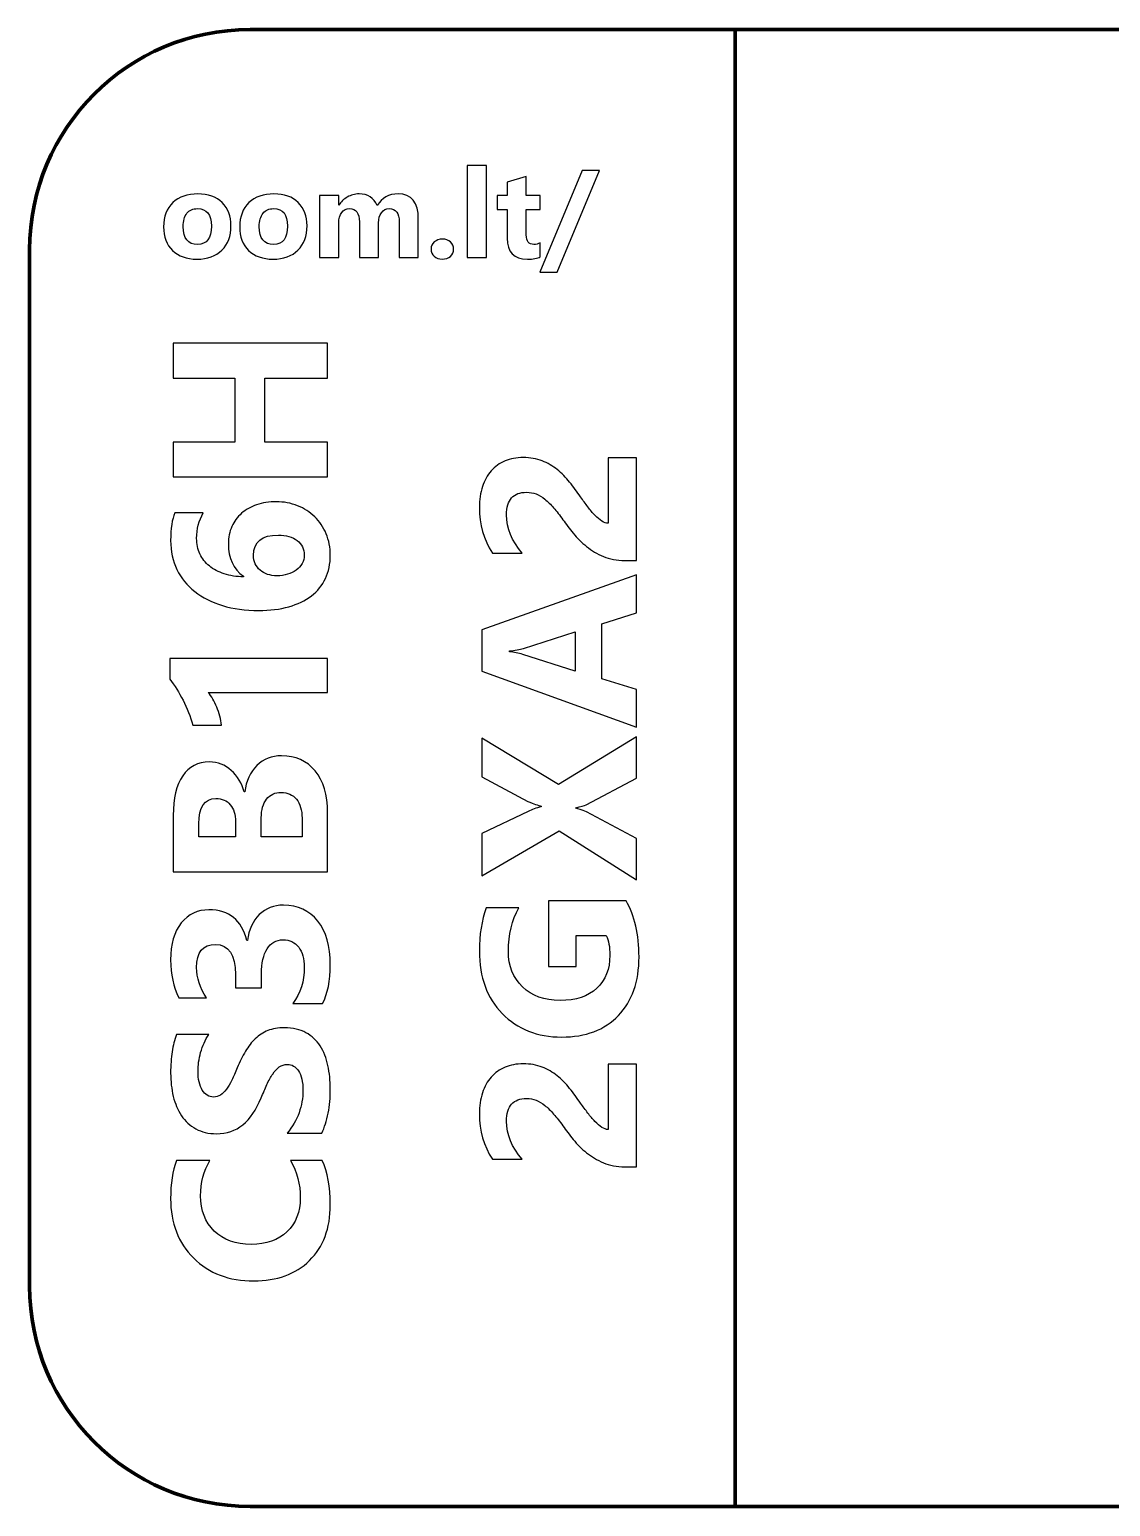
# Model space of a CAD drawing. Header units: centimetres. Extents: x -8 to 8, y -13.2 to 10.
# Drawn here: x 0.2 to 2.651, y -3.55 to -0.2 of the extents above; entities that cross this region are included whole.
import ezdxf

# ---------------------------------------------------------------- set-up
doc = ezdxf.new("R2010")
doc.units = ezdxf.units.CM
doc.header["$MEASUREMENT"] = 0
doc.layers.add('Layer 1', color=7, linetype='Continuous')

msp = doc.modelspace()

# ---------------------------------------------------------------- linework, layer by layer
at = {"layer": 'Layer 1', "lineweight": 100}
for points, knots in [([(0.2, -3.05), (0.2, -3.05), (0.2, -0.7), (0.2, -0.7), (0.2, -0.7), (0.2, -0.42386), (0.42386, -0.2), (0.7, -0.2), (0.7, -0.2), (0.7, -0.2), (5.3, -0.2), (5.3, -0.2), (5.3, -0.2), (5.57614, -0.2), (5.8, -0.42386), (5.8, -0.7), (5.8, -0.7), (5.8, -0.7), (5.8, -3.05), (5.8, -3.05), (5.8, -3.05), (5.8, -3.32614), (5.57614, -3.55), (5.3, -3.55), (5.3, -3.55), (5.3, -3.55), (0.7, -3.55), (0.7, -3.55), (0.7, -3.55), (0.42386, -3.55), (0.2, -3.32614), (0.2, -3.05)], [0, 0, 0, 0, 0.1111111, 0.1111111, 0.1111111, 0.1111111, 0.2222222, 0.2222222, 0.2222222, 0.2222222, 0.3333333, 0.3333333, 0.3333333, 0.3333333, 0.4444444, 0.4444444, 0.4444444, 0.4444444, 0.5555556, 0.5555556, 0.5555556, 0.5555556, 0.6666667, 0.6666667, 0.6666667, 0.6666667, 0.7777778, 0.7777778, 0.7777778, 0.7777778, 1, 1, 1, 1]), ([(0.2, -3.05), (0.2, -3.05), (0.2, -0.7), (0.2, -0.7), (0.2, -0.7), (0.2, -0.42386), (0.42386, -0.2), (0.7, -0.2), (0.7, -0.2), (0.7, -0.2), (1.8, -0.2), (1.8, -0.2), (1.8, -0.2), (1.8, -0.2), (1.8, -3.55), (1.8, -3.55), (1.8, -3.55), (1.8, -3.55), (0.7, -3.55), (0.7, -3.55), (0.7, -3.55), (0.42386, -3.55), (0.2, -3.32614), (0.2, -3.05)], [0, 0, 0, 0, 0.1428571, 0.1428571, 0.1428571, 0.1428571, 0.2857143, 0.2857143, 0.2857143, 0.2857143, 0.4285714, 0.4285714, 0.4285714, 0.4285714, 0.5714286, 0.5714286, 0.5714286, 0.5714286, 0.7142857, 0.7142857, 0.7142857, 0.7142857, 1, 1, 1, 1])]:
    msp.add_open_spline(points, degree=3, knots=knots, dxfattribs=at)
at = {"layer": 'Layer 1', "color": 7}
for points, knots in [([(1.23604, -0.71742), (1.23604, -0.71742), (1.19253, -0.71742), (1.19253, -0.71742), (1.19253, -0.71742), (1.19253, -0.71742), (1.19253, -0.50853), (1.19253, -0.50853), (1.19253, -0.50853), (1.19253, -0.50853), (1.23604, -0.50853), (1.23604, -0.50853), (1.23604, -0.50853), (1.23604, -0.50853), (1.23604, -0.71742), (1.23604, -0.71742)], [0, 0, 0, 0, 0.2, 0.2, 0.2, 0.2, 0.4, 0.4, 0.4, 0.4, 0.6, 0.6, 0.6, 0.6, 1, 1, 1, 1]), ([(1.35801, -0.71577), (1.35157, -0.71916), (1.34188, -0.72085), (1.32894, -0.72085), (1.32894, -0.72085), (1.29828, -0.72085), (1.28289, -0.70491), (1.28289, -0.67306), (1.28289, -0.67306), (1.28289, -0.67306), (1.28289, -0.60844), (1.28289, -0.60844), (1.28289, -0.60844), (1.28289, -0.60844), (1.26003, -0.60844), (1.26003, -0.60844), (1.26003, -0.60844), (1.26003, -0.60844), (1.26003, -0.57631), (1.26003, -0.57631), (1.26003, -0.57631), (1.26003, -0.57631), (1.28289, -0.57631), (1.28289, -0.57631), (1.28289, -0.57631), (1.28289, -0.57631), (1.28289, -0.54588), (1.28289, -0.54588), (1.28289, -0.54588), (1.28289, -0.54588), (1.32631, -0.53346), (1.32631, -0.53346), (1.32631, -0.53346), (1.32631, -0.53346), (1.32631, -0.57631), (1.32631, -0.57631), (1.32631, -0.57631), (1.32631, -0.57631), (1.35801, -0.57631), (1.35801, -0.57631), (1.35801, -0.57631), (1.35801, -0.57631), (1.35801, -0.60844), (1.35801, -0.60844), (1.35801, -0.60844), (1.35801, -0.60844), (1.32631, -0.60844), (1.32631, -0.60844), (1.32631, -0.60844), (1.32631, -0.60844), (1.32631, -0.66549), (1.32631, -0.66549), (1.32631, -0.66549), (1.32631, -0.68017), (1.33214, -0.6875), (1.34381, -0.6875), (1.34381, -0.6875), (1.34842, -0.6875), (1.35317, -0.68619), (1.35801, -0.68351), (1.35801, -0.68351), (1.35801, -0.68351), (1.35801, -0.71577), (1.35801, -0.71577)], [0, 0, 0, 0, 0.0588235, 0.0588235, 0.0588235, 0.0588235, 0.1176471, 0.1176471, 0.1176471, 0.1176471, 0.1764706, 0.1764706, 0.1764706, 0.1764706, 0.2352941, 0.2352941, 0.2352941, 0.2352941, 0.2941176, 0.2941176, 0.2941176, 0.2941176, 0.3529412, 0.3529412, 0.3529412, 0.3529412, 0.4117647, 0.4117647, 0.4117647, 0.4117647, 0.4705882, 0.4705882, 0.4705882, 0.4705882, 0.5294118, 0.5294118, 0.5294118, 0.5294118, 0.5882353, 0.5882353, 0.5882353, 0.5882353, 0.6470588, 0.6470588, 0.6470588, 0.6470588, 0.7058824, 0.7058824, 0.7058824, 0.7058824, 0.7647059, 0.7647059, 0.7647059, 0.7647059, 0.8235294, 0.8235294, 0.8235294, 0.8235294, 0.8823529, 0.8823529, 0.8823529, 0.8823529, 1, 1, 1, 1]), ([(1.49263, -0.51982), (1.49263, -0.51982), (1.39635, -0.7502), (1.39635, -0.7502), (1.39635, -0.7502), (1.39635, -0.7502), (1.35745, -0.7502), (1.35745, -0.7502), (1.35745, -0.7502), (1.35745, -0.7502), (1.4534, -0.51982), (1.4534, -0.51982), (1.4534, -0.51982), (1.4534, -0.51982), (1.49263, -0.51982), (1.49263, -0.51982)], [0, 0, 0, 0, 0.2, 0.2, 0.2, 0.2, 0.4, 0.4, 0.4, 0.4, 0.6, 0.6, 0.6, 0.6, 1, 1, 1, 1]), ([(0.5797, -0.72085), (0.55618, -0.72085), (0.5377, -0.71427), (0.52424, -0.7011), (0.52424, -0.7011), (0.51079, -0.68793), (0.50406, -0.67001), (0.50406, -0.64743), (0.50406, -0.64743), (0.50406, -0.6241), (0.51103, -0.6058), (0.525, -0.59263), (0.525, -0.59263), (0.53897, -0.57946), (0.55787, -0.57288), (0.58163, -0.57288), (0.58163, -0.57288), (0.60505, -0.57288), (0.62344, -0.57946), (0.63676, -0.59263), (0.63676, -0.59263), (0.65007, -0.6058), (0.65675, -0.62325), (0.65675, -0.64494), (0.65675, -0.64494), (0.65675, -0.66836), (0.64988, -0.68689), (0.63614, -0.70049), (0.63614, -0.70049), (0.62241, -0.71408), (0.60359, -0.72085), (0.5797, -0.72085)], [0, 0, 0, 0, 0.1111111, 0.1111111, 0.1111111, 0.1111111, 0.2222222, 0.2222222, 0.2222222, 0.2222222, 0.3333333, 0.3333333, 0.3333333, 0.3333333, 0.4444444, 0.4444444, 0.4444444, 0.4444444, 0.5555556, 0.5555556, 0.5555556, 0.5555556, 0.6666667, 0.6666667, 0.6666667, 0.6666667, 0.7777778, 0.7777778, 0.7777778, 0.7777778, 1, 1, 1, 1]), ([(0.75223, -0.72085), (0.72871, -0.72085), (0.71023, -0.71427), (0.69677, -0.7011), (0.69677, -0.7011), (0.68332, -0.68793), (0.67659, -0.67001), (0.67659, -0.64743), (0.67659, -0.64743), (0.67659, -0.6241), (0.68356, -0.6058), (0.69753, -0.59263), (0.69753, -0.59263), (0.7115, -0.57946), (0.7304, -0.57288), (0.75416, -0.57288), (0.75416, -0.57288), (0.77758, -0.57288), (0.79597, -0.57946), (0.80929, -0.59263), (0.80929, -0.59263), (0.8226, -0.6058), (0.82928, -0.62325), (0.82928, -0.64494), (0.82928, -0.64494), (0.82928, -0.66836), (0.82241, -0.68689), (0.80867, -0.70049), (0.80867, -0.70049), (0.79494, -0.71408), (0.77612, -0.72085), (0.75223, -0.72085)], [0, 0, 0, 0, 0.1111111, 0.1111111, 0.1111111, 0.1111111, 0.2222222, 0.2222222, 0.2222222, 0.2222222, 0.3333333, 0.3333333, 0.3333333, 0.3333333, 0.4444444, 0.4444444, 0.4444444, 0.4444444, 0.5555556, 0.5555556, 0.5555556, 0.5555556, 0.6666667, 0.6666667, 0.6666667, 0.6666667, 0.7777778, 0.7777778, 0.7777778, 0.7777778, 1, 1, 1, 1]), ([(1.08158, -0.71742), (1.08158, -0.71742), (1.03817, -0.71742), (1.03817, -0.71742), (1.03817, -0.71742), (1.03817, -0.71742), (1.03817, -0.63694), (1.03817, -0.63694), (1.03817, -0.63694), (1.03817, -0.61643), (1.03064, -0.60623), (1.01559, -0.60623), (1.01559, -0.60623), (1.00844, -0.60623), (1.00261, -0.60928), (0.99809, -0.61544), (0.99809, -0.61544), (0.99357, -0.62161), (0.99132, -0.62927), (0.99132, -0.63845), (0.99132, -0.63845), (0.99132, -0.63845), (0.99132, -0.71742), (0.99132, -0.71742), (0.99132, -0.71742), (0.99132, -0.71742), (0.94781, -0.71742), (0.94781, -0.71742), (0.94781, -0.71742), (0.94781, -0.71742), (0.94781, -0.63609), (0.94781, -0.63609), (0.94781, -0.63609), (0.94781, -0.6162), (0.94038, -0.60623), (0.92561, -0.60623), (0.92561, -0.60623), (0.91817, -0.60623), (0.9122, -0.60914), (0.90778, -0.61502), (0.90778, -0.61502), (0.90331, -0.6209), (0.90105, -0.6289), (0.90105, -0.63901), (0.90105, -0.63901), (0.90105, -0.63901), (0.90105, -0.71742), (0.90105, -0.71742), (0.90105, -0.71742), (0.90105, -0.71742), (0.85754, -0.71742), (0.85754, -0.71742), (0.85754, -0.71742), (0.85754, -0.71742), (0.85754, -0.57631), (0.85754, -0.57631), (0.85754, -0.57631), (0.85754, -0.57631), (0.90105, -0.57631), (0.90105, -0.57631), (0.90105, -0.57631), (0.90105, -0.57631), (0.90105, -0.59837), (0.90105, -0.59837), (0.90105, -0.59837), (0.90105, -0.59837), (0.90162, -0.59837), (0.90162, -0.59837), (0.90162, -0.59837), (0.90613, -0.59084), (0.91244, -0.58468), (0.92057, -0.57998), (0.92057, -0.57998), (0.92871, -0.57523), (0.9376, -0.57288), (0.94724, -0.57288), (0.94724, -0.57288), (0.96719, -0.57288), (0.98083, -0.58163), (0.98817, -0.59917), (0.98817, -0.59917), (0.99894, -0.58163), (1.01469, -0.57288), (1.03558, -0.57288), (1.03558, -0.57288), (1.06625, -0.57288), (1.08158, -0.59179), (1.08158, -0.62965), (1.08158, -0.62965), (1.08158, -0.62965), (1.08158, -0.71742), (1.08158, -0.71742)], [0, 0, 0, 0, 0.0416667, 0.0416667, 0.0416667, 0.0416667, 0.0833333, 0.0833333, 0.0833333, 0.0833333, 0.125, 0.125, 0.125, 0.125, 0.1666667, 0.1666667, 0.1666667, 0.1666667, 0.2083333, 0.2083333, 0.2083333, 0.2083333, 0.25, 0.25, 0.25, 0.25, 0.2916667, 0.2916667, 0.2916667, 0.2916667, 0.3333333, 0.3333333, 0.3333333, 0.3333333, 0.375, 0.375, 0.375, 0.375, 0.4166667, 0.4166667, 0.4166667, 0.4166667, 0.4583333, 0.4583333, 0.4583333, 0.4583333, 0.5, 0.5, 0.5, 0.5, 0.5416667, 0.5416667, 0.5416667, 0.5416667, 0.5833333, 0.5833333, 0.5833333, 0.5833333, 0.625, 0.625, 0.625, 0.625, 0.6666667, 0.6666667, 0.6666667, 0.6666667, 0.7083333, 0.7083333, 0.7083333, 0.7083333, 0.75, 0.75, 0.75, 0.75, 0.7916667, 0.7916667, 0.7916667, 0.7916667, 0.8333333, 0.8333333, 0.8333333, 0.8333333, 0.875, 0.875, 0.875, 0.875, 0.9166667, 0.9166667, 0.9166667, 0.9166667, 1, 1, 1, 1]), ([(0.58083, -0.60623), (0.57053, -0.60623), (0.56253, -0.60975), (0.55684, -0.61681), (0.55684, -0.61681), (0.55115, -0.62391), (0.54828, -0.63393), (0.54828, -0.64686), (0.54828, -0.64686), (0.54828, -0.67396), (0.55924, -0.6875), (0.58111, -0.6875), (0.58111, -0.6875), (0.60195, -0.6875), (0.61239, -0.67358), (0.61239, -0.64578), (0.61239, -0.64578), (0.61239, -0.6194), (0.60185, -0.60623), (0.58083, -0.60623)], [0, 0, 0, 0, 0.1666667, 0.1666667, 0.1666667, 0.1666667, 0.3333333, 0.3333333, 0.3333333, 0.3333333, 0.5, 0.5, 0.5, 0.5, 0.6666667, 0.6666667, 0.6666667, 0.6666667, 1, 1, 1, 1]), ([(0.75336, -0.60623), (0.74306, -0.60623), (0.73506, -0.60975), (0.72937, -0.61681), (0.72937, -0.61681), (0.72368, -0.62391), (0.72081, -0.63393), (0.72081, -0.64686), (0.72081, -0.64686), (0.72081, -0.67396), (0.73177, -0.6875), (0.75364, -0.6875), (0.75364, -0.6875), (0.77448, -0.6875), (0.78492, -0.67358), (0.78492, -0.64578), (0.78492, -0.64578), (0.78492, -0.6194), (0.77438, -0.60623), (0.75336, -0.60623)], [0, 0, 0, 0, 0.1666667, 0.1666667, 0.1666667, 0.1666667, 0.3333333, 0.3333333, 0.3333333, 0.3333333, 0.5, 0.5, 0.5, 0.5, 0.6666667, 0.6666667, 0.6666667, 0.6666667, 1, 1, 1, 1]), ([(1.13548, -0.72085), (1.12828, -0.72085), (1.12231, -0.71864), (1.11756, -0.71427), (1.11756, -0.71427), (1.11276, -0.70985), (1.11041, -0.70444), (1.11041, -0.69799), (1.11041, -0.69799), (1.11041, -0.69136), (1.11286, -0.68595), (1.11775, -0.68172), (1.11775, -0.68172), (1.12269, -0.67749), (1.1288, -0.67537), (1.13614, -0.67537), (1.13614, -0.67537), (1.14362, -0.67537), (1.14969, -0.67753), (1.15444, -0.68181), (1.15444, -0.68181), (1.15914, -0.68605), (1.16149, -0.69146), (1.16149, -0.69799), (1.16149, -0.69799), (1.16149, -0.70467), (1.15909, -0.71018), (1.1543, -0.71446), (1.1543, -0.71446), (1.14945, -0.71874), (1.14319, -0.72085), (1.13548, -0.72085)], [0, 0, 0, 0, 0.1111111, 0.1111111, 0.1111111, 0.1111111, 0.2222222, 0.2222222, 0.2222222, 0.2222222, 0.3333333, 0.3333333, 0.3333333, 0.3333333, 0.4444444, 0.4444444, 0.4444444, 0.4444444, 0.5555556, 0.5555556, 0.5555556, 0.5555556, 0.6666667, 0.6666667, 0.6666667, 0.6666667, 0.7777778, 0.7777778, 0.7777778, 0.7777778, 1, 1, 1, 1]), ([(0.87592, -0.91155), (0.87592, -0.91155), (0.87592, -0.99063), (0.87592, -0.99063), (0.87592, -0.99063), (0.87592, -0.99063), (0.73334, -0.99063), (0.73334, -0.99063), (0.73334, -0.99063), (0.73334, -0.99063), (0.73334, -1.13563), (0.73334, -1.13563), (0.73334, -1.13563), (0.73334, -1.13563), (0.87592, -1.13563), (0.87592, -1.13563), (0.87592, -1.13563), (0.87592, -1.13563), (0.87592, -1.21455), (0.87592, -1.21455), (0.87592, -1.21455), (0.87592, -1.21455), (0.52584, -1.21455), (0.52584, -1.21455), (0.52584, -1.21455), (0.52584, -1.21455), (0.52584, -1.13563), (0.52584, -1.13563), (0.52584, -1.13563), (0.52584, -1.13563), (0.6655, -1.13563), (0.6655, -1.13563), (0.6655, -1.13563), (0.6655, -1.13563), (0.6655, -0.99063), (0.6655, -0.99063), (0.6655, -0.99063), (0.6655, -0.99063), (0.52584, -0.99063), (0.52584, -0.99063), (0.52584, -0.99063), (0.52584, -0.99063), (0.52584, -0.91155), (0.52584, -0.91155), (0.52584, -0.91155), (0.52584, -0.91155), (0.87592, -0.91155), (0.87592, -0.91155)], [0, 0, 0, 0, 0.0769231, 0.0769231, 0.0769231, 0.0769231, 0.1538462, 0.1538462, 0.1538462, 0.1538462, 0.2307692, 0.2307692, 0.2307692, 0.2307692, 0.3076923, 0.3076923, 0.3076923, 0.3076923, 0.3846154, 0.3846154, 0.3846154, 0.3846154, 0.4615385, 0.4615385, 0.4615385, 0.4615385, 0.5384615, 0.5384615, 0.5384615, 0.5384615, 0.6153846, 0.6153846, 0.6153846, 0.6153846, 0.6923077, 0.6923077, 0.6923077, 0.6923077, 0.7692308, 0.7692308, 0.7692308, 0.7692308, 0.8461538, 0.8461538, 0.8461538, 0.8461538, 1, 1, 1, 1]), ([(1.51192, -1.31987), (1.51192, -1.31987), (1.51192, -1.17145), (1.51192, -1.17145), (1.51192, -1.17145), (1.51192, -1.17145), (1.57592, -1.17145), (1.57592, -1.17145), (1.57592, -1.17145), (1.57592, -1.17145), (1.57592, -1.40437), (1.57592, -1.40437), (1.57592, -1.40437), (1.57592, -1.40437), (1.54959, -1.40437), (1.54959, -1.40437), (1.54959, -1.40437), (1.53167, -1.40437), (1.51559, -1.40137), (1.50134, -1.39529), (1.50134, -1.39529), (1.48709, -1.38929), (1.47434, -1.3817), (1.463, -1.37262), (1.463, -1.37262), (1.45167, -1.36354), (1.44167, -1.35354), (1.433, -1.3427), (1.433, -1.3427), (1.42425, -1.33187), (1.41642, -1.32162), (1.40942, -1.31179), (1.40942, -1.31179), (1.40209, -1.30154), (1.39509, -1.29262), (1.38842, -1.28487), (1.38842, -1.28487), (1.38175, -1.27712), (1.37509, -1.27062), (1.3685, -1.26529), (1.3685, -1.26529), (1.36192, -1.26004), (1.35525, -1.25612), (1.3485, -1.25345), (1.3485, -1.25345), (1.34175, -1.25087), (1.33459, -1.24954), (1.32692, -1.24954), (1.32692, -1.24954), (1.31192, -1.24954), (1.30059, -1.25379), (1.29292, -1.26229), (1.29292, -1.26229), (1.28534, -1.2707), (1.2815, -1.2837), (1.2815, -1.30112), (1.2815, -1.30112), (1.2815, -1.3312), (1.29342, -1.36004), (1.31734, -1.38754), (1.31734, -1.38754), (1.31734, -1.38754), (1.2495, -1.38754), (1.2495, -1.38754), (1.2495, -1.38754), (1.22984, -1.35704), (1.21992, -1.3227), (1.21992, -1.28445), (1.21992, -1.28445), (1.21992, -1.2667), (1.22225, -1.25087), (1.22692, -1.23679), (1.22692, -1.23679), (1.23159, -1.2227), (1.23817, -1.21079), (1.24684, -1.20095), (1.24684, -1.20095), (1.25542, -1.1912), (1.26592, -1.18379), (1.27817, -1.17862), (1.27817, -1.17862), (1.2905, -1.17354), (1.30417, -1.17095), (1.31934, -1.17095), (1.31934, -1.17095), (1.33542, -1.17095), (1.34975, -1.17345), (1.36234, -1.17837), (1.36234, -1.17837), (1.37484, -1.18337), (1.38625, -1.18995), (1.3965, -1.1982), (1.3965, -1.1982), (1.40675, -1.20637), (1.41617, -1.21587), (1.42467, -1.22662), (1.42467, -1.22662), (1.43325, -1.23737), (1.4415, -1.24854), (1.44942, -1.26004), (1.44942, -1.26004), (1.455, -1.26787), (1.4605, -1.27537), (1.46592, -1.28262), (1.46592, -1.28262), (1.47142, -1.28987), (1.47675, -1.29629), (1.48209, -1.30179), (1.48209, -1.30179), (1.48734, -1.30737), (1.4925, -1.31179), (1.49759, -1.31504), (1.49759, -1.31504), (1.50259, -1.31829), (1.50742, -1.31987), (1.51192, -1.31987)], [0, 0, 0, 0, 0.0333333, 0.0333333, 0.0333333, 0.0333333, 0.0666667, 0.0666667, 0.0666667, 0.0666667, 0.1, 0.1, 0.1, 0.1, 0.1333333, 0.1333333, 0.1333333, 0.1333333, 0.1666667, 0.1666667, 0.1666667, 0.1666667, 0.2, 0.2, 0.2, 0.2, 0.2333333, 0.2333333, 0.2333333, 0.2333333, 0.2666667, 0.2666667, 0.2666667, 0.2666667, 0.3, 0.3, 0.3, 0.3, 0.3333333, 0.3333333, 0.3333333, 0.3333333, 0.3666667, 0.3666667, 0.3666667, 0.3666667, 0.4, 0.4, 0.4, 0.4, 0.4333333, 0.4333333, 0.4333333, 0.4333333, 0.4666667, 0.4666667, 0.4666667, 0.4666667, 0.5, 0.5, 0.5, 0.5, 0.5333333, 0.5333333, 0.5333333, 0.5333333, 0.5666667, 0.5666667, 0.5666667, 0.5666667, 0.6, 0.6, 0.6, 0.6, 0.6333333, 0.6333333, 0.6333333, 0.6333333, 0.6666667, 0.6666667, 0.6666667, 0.6666667, 0.7, 0.7, 0.7, 0.7, 0.7333333, 0.7333333, 0.7333333, 0.7333333, 0.7666667, 0.7666667, 0.7666667, 0.7666667, 0.8, 0.8, 0.8, 0.8, 0.8333333, 0.8333333, 0.8333333, 0.8333333, 0.8666667, 0.8666667, 0.8666667, 0.8666667, 0.9, 0.9, 0.9, 0.9, 0.9333333, 0.9333333, 0.9333333, 0.9333333, 1, 1, 1, 1]), ([(0.7595, -1.27113), (0.77675, -1.27113), (0.79284, -1.27413), (0.80784, -1.28013), (0.80784, -1.28013), (0.82275, -1.28621), (0.83575, -1.29455), (0.84675, -1.3053), (0.84675, -1.3053), (0.85775, -1.31605), (0.86634, -1.3288), (0.87259, -1.34363), (0.87259, -1.34363), (0.87892, -1.35846), (0.882, -1.37463), (0.882, -1.39221), (0.882, -1.39221), (0.882, -1.41188), (0.87834, -1.42955), (0.871, -1.44505), (0.871, -1.44505), (0.86375, -1.46063), (0.85309, -1.4738), (0.83917, -1.48455), (0.83917, -1.48455), (0.82525, -1.49521), (0.80825, -1.50346), (0.788, -1.50913), (0.788, -1.50913), (0.76784, -1.51488), (0.745, -1.51771), (0.71942, -1.51771), (0.71942, -1.51771), (0.68934, -1.51771), (0.662, -1.51405), (0.6375, -1.50663), (0.6375, -1.50663), (0.613, -1.49921), (0.59209, -1.48863), (0.57467, -1.47488), (0.57467, -1.47488), (0.55725, -1.46113), (0.54375, -1.44446), (0.53425, -1.42496), (0.53425, -1.42496), (0.52475, -1.40538), (0.51992, -1.38346), (0.51992, -1.35905), (0.51992, -1.35905), (0.51992, -1.33196), (0.52317, -1.31105), (0.5295, -1.29605), (0.5295, -1.29605), (0.5295, -1.29605), (0.59392, -1.29605), (0.59392, -1.29605), (0.59392, -1.29605), (0.58384, -1.3138), (0.57884, -1.33313), (0.57884, -1.35413), (0.57884, -1.35413), (0.57884, -1.36713), (0.58134, -1.37896), (0.58634, -1.38955), (0.58634, -1.38955), (0.59142, -1.40013), (0.59859, -1.40921), (0.60784, -1.4168), (0.60784, -1.4168), (0.61717, -1.4243), (0.62834, -1.4303), (0.64142, -1.43455), (0.64142, -1.43455), (0.6545, -1.43888), (0.66917, -1.44121), (0.68525, -1.44155), (0.68525, -1.44155), (0.68525, -1.44155), (0.68525, -1.44005), (0.68525, -1.44005), (0.68525, -1.44005), (0.66234, -1.42346), (0.65084, -1.39896), (0.65084, -1.36663), (0.65084, -1.36663), (0.65084, -1.35213), (0.65342, -1.33896), (0.65867, -1.3273), (0.65867, -1.3273), (0.66384, -1.31555), (0.67117, -1.30555), (0.68075, -1.29721), (0.68075, -1.29721), (0.69025, -1.28896), (0.70167, -1.28255), (0.715, -1.27796), (0.715, -1.27796), (0.72842, -1.27338), (0.74317, -1.27113), (0.7595, -1.27113)], [0, 0, 0, 0, 0.0384615, 0.0384615, 0.0384615, 0.0384615, 0.0769231, 0.0769231, 0.0769231, 0.0769231, 0.1153846, 0.1153846, 0.1153846, 0.1153846, 0.1538462, 0.1538462, 0.1538462, 0.1538462, 0.1923077, 0.1923077, 0.1923077, 0.1923077, 0.2307692, 0.2307692, 0.2307692, 0.2307692, 0.2692308, 0.2692308, 0.2692308, 0.2692308, 0.3076923, 0.3076923, 0.3076923, 0.3076923, 0.3461538, 0.3461538, 0.3461538, 0.3461538, 0.3846154, 0.3846154, 0.3846154, 0.3846154, 0.4230769, 0.4230769, 0.4230769, 0.4230769, 0.4615385, 0.4615385, 0.4615385, 0.4615385, 0.5, 0.5, 0.5, 0.5, 0.5384615, 0.5384615, 0.5384615, 0.5384615, 0.5769231, 0.5769231, 0.5769231, 0.5769231, 0.6153846, 0.6153846, 0.6153846, 0.6153846, 0.6538462, 0.6538462, 0.6538462, 0.6538462, 0.6923077, 0.6923077, 0.6923077, 0.6923077, 0.7307692, 0.7307692, 0.7307692, 0.7307692, 0.7692308, 0.7692308, 0.7692308, 0.7692308, 0.8076923, 0.8076923, 0.8076923, 0.8076923, 0.8461538, 0.8461538, 0.8461538, 0.8461538, 0.8846154, 0.8846154, 0.8846154, 0.8846154, 0.9230769, 0.9230769, 0.9230769, 0.9230769, 1, 1, 1, 1]), ([(0.76434, -1.34655), (0.72675, -1.34655), (0.70792, -1.36196), (0.70792, -1.39271), (0.70792, -1.39271), (0.70792, -1.39971), (0.70925, -1.40605), (0.71184, -1.4118), (0.71184, -1.4118), (0.7145, -1.41746), (0.71809, -1.4223), (0.72284, -1.42638), (0.72284, -1.42638), (0.72759, -1.43046), (0.73317, -1.43363), (0.73959, -1.4358), (0.73959, -1.4358), (0.746, -1.43796), (0.75309, -1.43913), (0.76092, -1.43913), (0.76092, -1.43913), (0.76959, -1.43913), (0.77759, -1.43796), (0.78509, -1.43571), (0.78509, -1.43571), (0.79259, -1.43338), (0.79917, -1.43021), (0.80475, -1.42605), (0.80475, -1.42605), (0.81034, -1.42188), (0.81484, -1.41696), (0.81809, -1.4113), (0.81809, -1.4113), (0.82134, -1.40555), (0.82292, -1.39921), (0.82292, -1.39221), (0.82292, -1.39221), (0.82292, -1.38521), (0.8215, -1.37896), (0.81867, -1.3733), (0.81867, -1.3733), (0.81584, -1.36771), (0.81184, -1.36288), (0.80667, -1.35888), (0.80667, -1.35888), (0.80159, -1.35488), (0.79542, -1.35188), (0.78817, -1.34971), (0.78817, -1.34971), (0.78092, -1.34763), (0.773, -1.34655), (0.76434, -1.34655)], [0, 0, 0, 0, 0.0714286, 0.0714286, 0.0714286, 0.0714286, 0.1428571, 0.1428571, 0.1428571, 0.1428571, 0.2142857, 0.2142857, 0.2142857, 0.2142857, 0.2857143, 0.2857143, 0.2857143, 0.2857143, 0.3571429, 0.3571429, 0.3571429, 0.3571429, 0.4285714, 0.4285714, 0.4285714, 0.4285714, 0.5, 0.5, 0.5, 0.5, 0.5714286, 0.5714286, 0.5714286, 0.5714286, 0.6428571, 0.6428571, 0.6428571, 0.6428571, 0.7142857, 0.7142857, 0.7142857, 0.7142857, 0.7857143, 0.7857143, 0.7857143, 0.7857143, 0.8571429, 0.8571429, 0.8571429, 0.8571429, 1, 1, 1, 1]), ([(1.57592, -1.43712), (1.57592, -1.43712), (1.57592, -1.52304), (1.57592, -1.52304), (1.57592, -1.52304), (1.57592, -1.52304), (1.498, -1.54796), (1.498, -1.54796), (1.498, -1.54796), (1.498, -1.54796), (1.498, -1.67246), (1.498, -1.67246), (1.498, -1.67246), (1.498, -1.67246), (1.57592, -1.69712), (1.57592, -1.69712), (1.57592, -1.69712), (1.57592, -1.69712), (1.57592, -1.78262), (1.57592, -1.78262), (1.57592, -1.78262), (1.57592, -1.78262), (1.22584, -1.65512), (1.22584, -1.65512), (1.22584, -1.65512), (1.22584, -1.65512), (1.22584, -1.56162), (1.22584, -1.56162), (1.22584, -1.56162), (1.22584, -1.56162), (1.57592, -1.43712), (1.57592, -1.43712)], [0, 0, 0, 0, 0.1111111, 0.1111111, 0.1111111, 0.1111111, 0.2222222, 0.2222222, 0.2222222, 0.2222222, 0.3333333, 0.3333333, 0.3333333, 0.3333333, 0.4444444, 0.4444444, 0.4444444, 0.4444444, 0.5555556, 0.5555556, 0.5555556, 0.5555556, 0.6666667, 0.6666667, 0.6666667, 0.6666667, 0.7777778, 0.7777778, 0.7777778, 0.7777778, 1, 1, 1, 1]), ([(1.4375, -1.56604), (1.4375, -1.56604), (1.31984, -1.60362), (1.31984, -1.60362), (1.31984, -1.60362), (1.311, -1.60637), (1.3005, -1.60837), (1.28834, -1.60954), (1.28834, -1.60954), (1.28834, -1.60954), (1.28834, -1.61146), (1.28834, -1.61146), (1.28834, -1.61146), (1.29859, -1.61229), (1.30875, -1.61429), (1.31884, -1.61754), (1.31884, -1.61754), (1.31884, -1.61754), (1.4375, -1.65562), (1.4375, -1.65562), (1.4375, -1.65562), (1.4375, -1.65562), (1.4375, -1.56604), (1.4375, -1.56604)], [0, 0, 0, 0, 0.1428571, 0.1428571, 0.1428571, 0.1428571, 0.2857143, 0.2857143, 0.2857143, 0.2857143, 0.4285714, 0.4285714, 0.4285714, 0.4285714, 0.5714286, 0.5714286, 0.5714286, 0.5714286, 0.7142857, 0.7142857, 0.7142857, 0.7142857, 1, 1, 1, 1]), ([(0.518, -1.62654), (0.518, -1.62654), (0.87592, -1.62654), (0.87592, -1.62654), (0.87592, -1.62654), (0.87592, -1.62654), (0.87592, -1.70346), (0.87592, -1.70346), (0.87592, -1.70346), (0.87592, -1.70346), (0.60492, -1.70346), (0.60492, -1.70346), (0.60492, -1.70346), (0.60867, -1.70771), (0.61217, -1.71271), (0.6155, -1.71854), (0.6155, -1.71854), (0.61884, -1.72429), (0.62192, -1.73046), (0.62459, -1.73696), (0.62459, -1.73696), (0.62725, -1.74346), (0.6295, -1.75021), (0.63142, -1.75721), (0.63142, -1.75721), (0.63325, -1.76421), (0.63459, -1.77113), (0.63542, -1.77796), (0.63542, -1.77796), (0.63542, -1.77796), (0.5705, -1.77796), (0.5705, -1.77796), (0.5705, -1.77796), (0.56467, -1.75796), (0.55717, -1.73904), (0.548, -1.72129), (0.548, -1.72129), (0.53892, -1.70354), (0.52892, -1.68754), (0.518, -1.67321), (0.518, -1.67321), (0.518, -1.67321), (0.518, -1.62654), (0.518, -1.62654)], [0, 0, 0, 0, 0.0833333, 0.0833333, 0.0833333, 0.0833333, 0.1666667, 0.1666667, 0.1666667, 0.1666667, 0.25, 0.25, 0.25, 0.25, 0.3333333, 0.3333333, 0.3333333, 0.3333333, 0.4166667, 0.4166667, 0.4166667, 0.4166667, 0.5, 0.5, 0.5, 0.5, 0.5833333, 0.5833333, 0.5833333, 0.5833333, 0.6666667, 0.6666667, 0.6666667, 0.6666667, 0.75, 0.75, 0.75, 0.75, 0.8333333, 0.8333333, 0.8333333, 0.8333333, 1, 1, 1, 1]), ([(1.57592, -1.80437), (1.57592, -1.80437), (1.57592, -1.89787), (1.57592, -1.89787), (1.57592, -1.89787), (1.57592, -1.89787), (1.46192, -1.95821), (1.46192, -1.95821), (1.46192, -1.95821), (1.45767, -1.96046), (1.44984, -1.96279), (1.4385, -1.96529), (1.4385, -1.96529), (1.4385, -1.96529), (1.4385, -1.96621), (1.4385, -1.96621), (1.4385, -1.96621), (1.44384, -1.96737), (1.452, -1.97004), (1.46292, -1.97429), (1.46292, -1.97429), (1.46292, -1.97429), (1.57592, -2.03479), (1.57592, -2.03479), (1.57592, -2.03479), (1.57592, -2.03479), (1.57592, -2.12879), (1.57592, -2.12879), (1.57592, -2.12879), (1.57592, -2.12879), (1.40084, -2.01729), (1.40084, -2.01729), (1.40084, -2.01729), (1.40084, -2.01729), (1.22584, -2.11929), (1.22584, -2.11929), (1.22584, -2.11929), (1.22584, -2.11929), (1.22584, -2.02337), (1.22584, -2.02337), (1.22584, -2.02337), (1.22584, -2.02337), (1.33084, -1.97329), (1.33084, -1.97329), (1.33084, -1.97329), (1.33909, -1.96937), (1.34892, -1.96587), (1.36034, -1.96279), (1.36034, -1.96279), (1.36034, -1.96279), (1.36034, -1.96179), (1.36034, -1.96179), (1.36034, -1.96179), (1.3535, -1.95987), (1.34334, -1.95621), (1.32984, -1.95087), (1.32984, -1.95087), (1.32984, -1.95087), (1.22584, -1.89521), (1.22584, -1.89521), (1.22584, -1.89521), (1.22584, -1.89521), (1.22584, -1.80729), (1.22584, -1.80729), (1.22584, -1.80729), (1.22584, -1.80729), (1.39942, -1.91229), (1.39942, -1.91229), (1.39942, -1.91229), (1.39942, -1.91229), (1.57592, -1.80437), (1.57592, -1.80437)], [0, 0, 0, 0, 0.0526316, 0.0526316, 0.0526316, 0.0526316, 0.1052632, 0.1052632, 0.1052632, 0.1052632, 0.1578947, 0.1578947, 0.1578947, 0.1578947, 0.2105263, 0.2105263, 0.2105263, 0.2105263, 0.2631579, 0.2631579, 0.2631579, 0.2631579, 0.3157895, 0.3157895, 0.3157895, 0.3157895, 0.3684211, 0.3684211, 0.3684211, 0.3684211, 0.4210526, 0.4210526, 0.4210526, 0.4210526, 0.4736842, 0.4736842, 0.4736842, 0.4736842, 0.5263158, 0.5263158, 0.5263158, 0.5263158, 0.5789474, 0.5789474, 0.5789474, 0.5789474, 0.6315789, 0.6315789, 0.6315789, 0.6315789, 0.6842105, 0.6842105, 0.6842105, 0.6842105, 0.7368421, 0.7368421, 0.7368421, 0.7368421, 0.7894737, 0.7894737, 0.7894737, 0.7894737, 0.8421053, 0.8421053, 0.8421053, 0.8421053, 0.8947368, 0.8947368, 0.8947368, 0.8947368, 1, 1, 1, 1]), ([(0.87592, -2.11029), (0.87592, -2.11029), (0.52584, -2.11029), (0.52584, -2.11029), (0.52584, -2.11029), (0.52584, -2.11029), (0.52584, -1.98279), (0.52584, -1.98279), (0.52584, -1.98279), (0.52584, -1.94371), (0.533, -1.91371), (0.54734, -1.89271), (0.54734, -1.89271), (0.56159, -1.87171), (0.58184, -1.86121), (0.60784, -1.86121), (0.60784, -1.86121), (0.62675, -1.86121), (0.64325, -1.86762), (0.65742, -1.88037), (0.65742, -1.88037), (0.67159, -1.89321), (0.68142, -1.90946), (0.68692, -1.92937), (0.68692, -1.92937), (0.68692, -1.92937), (0.68792, -1.92937), (0.68792, -1.92937), (0.68792, -1.92937), (0.691, -1.90446), (0.70025, -1.88454), (0.7155, -1.86962), (0.7155, -1.86962), (0.73084, -1.85479), (0.74942, -1.84729), (0.77142, -1.84729), (0.77142, -1.84729), (0.8035, -1.84729), (0.82892, -1.85879), (0.84775, -1.88171), (0.84775, -1.88171), (0.8665, -1.90471), (0.87592, -1.93604), (0.87592, -1.97571), (0.87592, -1.97571), (0.87592, -1.97571), (0.87592, -2.11029), (0.87592, -2.11029)], [0, 0, 0, 0, 0.0769231, 0.0769231, 0.0769231, 0.0769231, 0.1538462, 0.1538462, 0.1538462, 0.1538462, 0.2307692, 0.2307692, 0.2307692, 0.2307692, 0.3076923, 0.3076923, 0.3076923, 0.3076923, 0.3846154, 0.3846154, 0.3846154, 0.3846154, 0.4615385, 0.4615385, 0.4615385, 0.4615385, 0.5384615, 0.5384615, 0.5384615, 0.5384615, 0.6153846, 0.6153846, 0.6153846, 0.6153846, 0.6923077, 0.6923077, 0.6923077, 0.6923077, 0.7692308, 0.7692308, 0.7692308, 0.7692308, 0.8461538, 0.8461538, 0.8461538, 0.8461538, 1, 1, 1, 1]), ([(0.7255, -2.03137), (0.7255, -2.03137), (0.81784, -2.03137), (0.81784, -2.03137), (0.81784, -2.03137), (0.81784, -2.03137), (0.81784, -1.98862), (0.81784, -1.98862), (0.81784, -1.98862), (0.81784, -1.97046), (0.81359, -1.95612), (0.80509, -1.94579), (0.80509, -1.94579), (0.79667, -1.93546), (0.78509, -1.93029), (0.77042, -1.93029), (0.77042, -1.93029), (0.75642, -1.93029), (0.7455, -1.93537), (0.7375, -1.94554), (0.7375, -1.94554), (0.7295, -1.95579), (0.7255, -1.96996), (0.7255, -1.98821), (0.7255, -1.98821), (0.7255, -1.98821), (0.7255, -2.03137), (0.7255, -2.03137)], [0, 0, 0, 0, 0.125, 0.125, 0.125, 0.125, 0.25, 0.25, 0.25, 0.25, 0.375, 0.375, 0.375, 0.375, 0.5, 0.5, 0.5, 0.5, 0.625, 0.625, 0.625, 0.625, 0.75, 0.75, 0.75, 0.75, 1, 1, 1, 1]), ([(0.58392, -2.03137), (0.58392, -2.03137), (0.66692, -2.03137), (0.66692, -2.03137), (0.66692, -2.03137), (0.66692, -2.03137), (0.66692, -1.99671), (0.66692, -1.99671), (0.66692, -1.99671), (0.66692, -1.98046), (0.663, -1.96762), (0.65509, -1.95829), (0.65509, -1.95829), (0.64717, -1.94887), (0.63634, -1.94421), (0.6225, -1.94421), (0.6225, -1.94421), (0.59675, -1.94421), (0.58392, -1.96346), (0.58392, -2.00187), (0.58392, -2.00187), (0.58392, -2.00187), (0.58392, -2.03137), (0.58392, -2.03137)], [0, 0, 0, 0, 0.1428571, 0.1428571, 0.1428571, 0.1428571, 0.2857143, 0.2857143, 0.2857143, 0.2857143, 0.4285714, 0.4285714, 0.4285714, 0.4285714, 0.5714286, 0.5714286, 0.5714286, 0.5714286, 0.7142857, 0.7142857, 0.7142857, 0.7142857, 1, 1, 1, 1]), ([(1.5525, -2.17595), (1.57217, -2.21012), (1.582, -2.25262), (1.582, -2.30345), (1.582, -2.30345), (1.582, -2.3597), (1.56642, -2.40412), (1.53525, -2.43662), (1.53525, -2.43662), (1.50409, -2.46904), (1.46117, -2.48529), (1.4065, -2.48529), (1.4065, -2.48529), (1.3515, -2.48529), (1.30667, -2.46754), (1.272, -2.43204), (1.272, -2.43204), (1.23725, -2.39662), (1.21992, -2.34937), (1.21992, -2.29045), (1.21992, -2.29045), (1.21992, -2.25337), (1.22509, -2.22062), (1.23534, -2.19237), (1.23534, -2.19237), (1.23534, -2.19237), (1.30934, -2.19237), (1.30934, -2.19237), (1.30934, -2.19237), (1.29367, -2.21937), (1.28592, -2.25237), (1.28592, -2.29145), (1.28592, -2.29145), (1.28592, -2.3242), (1.2965, -2.35079), (1.31775, -2.37137), (1.31775, -2.37137), (1.339, -2.39204), (1.36734, -2.40229), (1.40284, -2.40229), (1.40284, -2.40229), (1.43884, -2.40229), (1.46659, -2.39304), (1.48634, -2.37462), (1.48634, -2.37462), (1.506, -2.35612), (1.51584, -2.3312), (1.51584, -2.29979), (1.51584, -2.29979), (1.51584, -2.28087), (1.51317, -2.26587), (1.50784, -2.25487), (1.50784, -2.25487), (1.50784, -2.25487), (1.43942, -2.25487), (1.43942, -2.25487), (1.43942, -2.25487), (1.43942, -2.25487), (1.43942, -2.32487), (1.43942, -2.32487), (1.43942, -2.32487), (1.43942, -2.32487), (1.37642, -2.32487), (1.37642, -2.32487), (1.37642, -2.32487), (1.37642, -2.32487), (1.37642, -2.17595), (1.37642, -2.17595), (1.37642, -2.17595), (1.37642, -2.17595), (1.5525, -2.17595), (1.5525, -2.17595)], [0, 0, 0, 0, 0.0526316, 0.0526316, 0.0526316, 0.0526316, 0.1052632, 0.1052632, 0.1052632, 0.1052632, 0.1578947, 0.1578947, 0.1578947, 0.1578947, 0.2105263, 0.2105263, 0.2105263, 0.2105263, 0.2631579, 0.2631579, 0.2631579, 0.2631579, 0.3157895, 0.3157895, 0.3157895, 0.3157895, 0.3684211, 0.3684211, 0.3684211, 0.3684211, 0.4210526, 0.4210526, 0.4210526, 0.4210526, 0.4736842, 0.4736842, 0.4736842, 0.4736842, 0.5263158, 0.5263158, 0.5263158, 0.5263158, 0.5789474, 0.5789474, 0.5789474, 0.5789474, 0.6315789, 0.6315789, 0.6315789, 0.6315789, 0.6842105, 0.6842105, 0.6842105, 0.6842105, 0.7368421, 0.7368421, 0.7368421, 0.7368421, 0.7894737, 0.7894737, 0.7894737, 0.7894737, 0.8421053, 0.8421053, 0.8421053, 0.8421053, 0.8947368, 0.8947368, 0.8947368, 0.8947368, 1, 1, 1, 1]), ([(0.86442, -2.40929), (0.86442, -2.40929), (0.79734, -2.40929), (0.79734, -2.40929), (0.79734, -2.40929), (0.81442, -2.38587), (0.82292, -2.35854), (0.82292, -2.32729), (0.82292, -2.32729), (0.82292, -2.30754), (0.81875, -2.2922), (0.81025, -2.28129), (0.81025, -2.28129), (0.80175, -2.27029), (0.79, -2.26479), (0.77484, -2.26479), (0.77484, -2.26479), (0.75925, -2.26479), (0.74717, -2.27154), (0.73867, -2.28512), (0.73867, -2.28512), (0.73025, -2.29879), (0.726, -2.31745), (0.726, -2.3412), (0.726, -2.3412), (0.726, -2.3412), (0.726, -2.37362), (0.726, -2.37362), (0.726, -2.37362), (0.726, -2.37362), (0.66692, -2.37362), (0.66692, -2.37362), (0.66692, -2.37362), (0.66692, -2.37362), (0.66692, -2.34362), (0.66692, -2.34362), (0.66692, -2.34362), (0.66692, -2.29804), (0.65184, -2.27529), (0.6215, -2.27529), (0.6215, -2.27529), (0.593, -2.27529), (0.57884, -2.29279), (0.57884, -2.32779), (0.57884, -2.32779), (0.57884, -2.3512), (0.58634, -2.37395), (0.6015, -2.39612), (0.6015, -2.39612), (0.6015, -2.39612), (0.5385, -2.39612), (0.5385, -2.39612), (0.5385, -2.39612), (0.52617, -2.37154), (0.51992, -2.34287), (0.51992, -2.3102), (0.51992, -2.3102), (0.51992, -2.27437), (0.528, -2.24654), (0.54417, -2.22654), (0.54417, -2.22654), (0.56025, -2.20662), (0.58117, -2.19662), (0.60684, -2.19662), (0.60684, -2.19662), (0.65259, -2.19662), (0.68125, -2.21987), (0.69284, -2.2662), (0.69284, -2.2662), (0.69284, -2.2662), (0.694, -2.2662), (0.694, -2.2662), (0.694, -2.2662), (0.69709, -2.24154), (0.70609, -2.22195), (0.721, -2.20762), (0.721, -2.20762), (0.73592, -2.19329), (0.75417, -2.18612), (0.77584, -2.18612), (0.77584, -2.18612), (0.8085, -2.18612), (0.83442, -2.19812), (0.85342, -2.22204), (0.85342, -2.22204), (0.8725, -2.24595), (0.882, -2.27904), (0.882, -2.3212), (0.882, -2.3212), (0.882, -2.35729), (0.87617, -2.3867), (0.86442, -2.40929)], [0, 0, 0, 0, 0.0416667, 0.0416667, 0.0416667, 0.0416667, 0.0833333, 0.0833333, 0.0833333, 0.0833333, 0.125, 0.125, 0.125, 0.125, 0.1666667, 0.1666667, 0.1666667, 0.1666667, 0.2083333, 0.2083333, 0.2083333, 0.2083333, 0.25, 0.25, 0.25, 0.25, 0.2916667, 0.2916667, 0.2916667, 0.2916667, 0.3333333, 0.3333333, 0.3333333, 0.3333333, 0.375, 0.375, 0.375, 0.375, 0.4166667, 0.4166667, 0.4166667, 0.4166667, 0.4583333, 0.4583333, 0.4583333, 0.4583333, 0.5, 0.5, 0.5, 0.5, 0.5416667, 0.5416667, 0.5416667, 0.5416667, 0.5833333, 0.5833333, 0.5833333, 0.5833333, 0.625, 0.625, 0.625, 0.625, 0.6666667, 0.6666667, 0.6666667, 0.6666667, 0.7083333, 0.7083333, 0.7083333, 0.7083333, 0.75, 0.75, 0.75, 0.75, 0.7916667, 0.7916667, 0.7916667, 0.7916667, 0.8333333, 0.8333333, 0.8333333, 0.8333333, 0.875, 0.875, 0.875, 0.875, 0.9166667, 0.9166667, 0.9166667, 0.9166667, 1, 1, 1, 1]), ([(0.8625, -2.70303), (0.8625, -2.70303), (0.78434, -2.70303), (0.78434, -2.70303), (0.78434, -2.70303), (0.79625, -2.68887), (0.80517, -2.67345), (0.81109, -2.65687), (0.81109, -2.65687), (0.817, -2.64028), (0.82, -2.62353), (0.82, -2.60662), (0.82, -2.60662), (0.82, -2.59662), (0.81909, -2.58795), (0.81734, -2.58062), (0.81734, -2.58062), (0.8155, -2.5732), (0.81309, -2.56703), (0.80984, -2.56203), (0.80984, -2.56203), (0.80667, -2.55703), (0.80292, -2.55337), (0.79867, -2.55095), (0.79867, -2.55095), (0.79434, -2.54845), (0.78967, -2.54728), (0.78459, -2.54728), (0.78459, -2.54728), (0.77775, -2.54728), (0.77167, -2.5492), (0.76634, -2.55312), (0.76634, -2.55312), (0.76092, -2.55703), (0.756, -2.56237), (0.75142, -2.56912), (0.75142, -2.56912), (0.74684, -2.57587), (0.74242, -2.58387), (0.73825, -2.5932), (0.73825, -2.5932), (0.734, -2.60245), (0.72967, -2.61245), (0.72525, -2.6232), (0.72525, -2.6232), (0.71392, -2.65053), (0.7, -2.67095), (0.6835, -2.68437), (0.6835, -2.68437), (0.66709, -2.69778), (0.64725, -2.70445), (0.624, -2.70445), (0.624, -2.70445), (0.60575, -2.70445), (0.59009, -2.70087), (0.577, -2.69353), (0.577, -2.69353), (0.56384, -2.6862), (0.55309, -2.6762), (0.54459, -2.66362), (0.54459, -2.66362), (0.53617, -2.65095), (0.52992, -2.63637), (0.52592, -2.61978), (0.52592, -2.61978), (0.52192, -2.6032), (0.51992, -2.58562), (0.51992, -2.56703), (0.51992, -2.56703), (0.51992, -2.54878), (0.52109, -2.53262), (0.52325, -2.51853), (0.52325, -2.51853), (0.52542, -2.50453), (0.52884, -2.49153), (0.53342, -2.47962), (0.53342, -2.47962), (0.53342, -2.47962), (0.60642, -2.47962), (0.60642, -2.47962), (0.60642, -2.47962), (0.60234, -2.48553), (0.59875, -2.49187), (0.59567, -2.49878), (0.59567, -2.49878), (0.59259, -2.5057), (0.59, -2.51287), (0.58792, -2.5202), (0.58792, -2.5202), (0.58592, -2.52745), (0.58442, -2.53478), (0.58342, -2.54203), (0.58342, -2.54203), (0.5825, -2.54928), (0.582, -2.55612), (0.582, -2.56262), (0.582, -2.56262), (0.582, -2.57162), (0.58284, -2.5797), (0.5845, -2.58703), (0.5845, -2.58703), (0.58625, -2.59437), (0.58867, -2.60053), (0.59175, -2.60562), (0.59175, -2.60562), (0.59484, -2.61062), (0.5985, -2.61453), (0.60284, -2.61737), (0.60284, -2.61737), (0.60717, -2.62012), (0.612, -2.62145), (0.61734, -2.62145), (0.61734, -2.62145), (0.62325, -2.62145), (0.6285, -2.61995), (0.63309, -2.61687), (0.63309, -2.61687), (0.63775, -2.61378), (0.64217, -2.60937), (0.64634, -2.60362), (0.64634, -2.60362), (0.65042, -2.59795), (0.6545, -2.59103), (0.6585, -2.58287), (0.6585, -2.58287), (0.6625, -2.57478), (0.66659, -2.56553), (0.67084, -2.55528), (0.67084, -2.55528), (0.67667, -2.54128), (0.68292, -2.52878), (0.6895, -2.51762), (0.6895, -2.51762), (0.69609, -2.50645), (0.70359, -2.49687), (0.71184, -2.48895), (0.71184, -2.48895), (0.72017, -2.48095), (0.72967, -2.47487), (0.74034, -2.47062), (0.74034, -2.47062), (0.75092, -2.46637), (0.76334, -2.46428), (0.7775, -2.46428), (0.7775, -2.46428), (0.79709, -2.46428), (0.81342, -2.46795), (0.82675, -2.47537), (0.82675, -2.47537), (0.84, -2.48278), (0.85075, -2.49278), (0.85892, -2.50553), (0.85892, -2.50553), (0.86717, -2.5182), (0.87309, -2.53295), (0.87667, -2.54978), (0.87667, -2.54978), (0.88025, -2.5667), (0.882, -2.58445), (0.882, -2.6032), (0.882, -2.6032), (0.882, -2.62237), (0.88042, -2.64062), (0.87717, -2.65795), (0.87717, -2.65795), (0.87392, -2.67528), (0.869, -2.69037), (0.8625, -2.70303)], [0, 0, 0, 0, 0.0232558, 0.0232558, 0.0232558, 0.0232558, 0.0465116, 0.0465116, 0.0465116, 0.0465116, 0.0697674, 0.0697674, 0.0697674, 0.0697674, 0.0930233, 0.0930233, 0.0930233, 0.0930233, 0.1162791, 0.1162791, 0.1162791, 0.1162791, 0.1395349, 0.1395349, 0.1395349, 0.1395349, 0.1627907, 0.1627907, 0.1627907, 0.1627907, 0.1860465, 0.1860465, 0.1860465, 0.1860465, 0.2093023, 0.2093023, 0.2093023, 0.2093023, 0.2325581, 0.2325581, 0.2325581, 0.2325581, 0.255814, 0.255814, 0.255814, 0.255814, 0.2790698, 0.2790698, 0.2790698, 0.2790698, 0.3023256, 0.3023256, 0.3023256, 0.3023256, 0.3255814, 0.3255814, 0.3255814, 0.3255814, 0.3488372, 0.3488372, 0.3488372, 0.3488372, 0.372093, 0.372093, 0.372093, 0.372093, 0.3953488, 0.3953488, 0.3953488, 0.3953488, 0.4186047, 0.4186047, 0.4186047, 0.4186047, 0.4418605, 0.4418605, 0.4418605, 0.4418605, 0.4651163, 0.4651163, 0.4651163, 0.4651163, 0.4883721, 0.4883721, 0.4883721, 0.4883721, 0.5116279, 0.5116279, 0.5116279, 0.5116279, 0.5348837, 0.5348837, 0.5348837, 0.5348837, 0.5581395, 0.5581395, 0.5581395, 0.5581395, 0.5813953, 0.5813953, 0.5813953, 0.5813953, 0.6046512, 0.6046512, 0.6046512, 0.6046512, 0.627907, 0.627907, 0.627907, 0.627907, 0.6511628, 0.6511628, 0.6511628, 0.6511628, 0.6744186, 0.6744186, 0.6744186, 0.6744186, 0.6976744, 0.6976744, 0.6976744, 0.6976744, 0.7209302, 0.7209302, 0.7209302, 0.7209302, 0.744186, 0.744186, 0.744186, 0.744186, 0.7674419, 0.7674419, 0.7674419, 0.7674419, 0.7906977, 0.7906977, 0.7906977, 0.7906977, 0.8139535, 0.8139535, 0.8139535, 0.8139535, 0.8372093, 0.8372093, 0.8372093, 0.8372093, 0.8604651, 0.8604651, 0.8604651, 0.8604651, 0.8837209, 0.8837209, 0.8837209, 0.8837209, 0.9069767, 0.9069767, 0.9069767, 0.9069767, 0.9302326, 0.9302326, 0.9302326, 0.9302326, 0.9534884, 0.9534884, 0.9534884, 0.9534884, 1, 1, 1, 1]), ([(1.51192, -2.69495), (1.51192, -2.69495), (1.51192, -2.54653), (1.51192, -2.54653), (1.51192, -2.54653), (1.51192, -2.54653), (1.57592, -2.54653), (1.57592, -2.54653), (1.57592, -2.54653), (1.57592, -2.54653), (1.57592, -2.77945), (1.57592, -2.77945), (1.57592, -2.77945), (1.57592, -2.77945), (1.54959, -2.77945), (1.54959, -2.77945), (1.54959, -2.77945), (1.53167, -2.77945), (1.51559, -2.77645), (1.50134, -2.77037), (1.50134, -2.77037), (1.48709, -2.76437), (1.47434, -2.75678), (1.463, -2.7477), (1.463, -2.7477), (1.45167, -2.73862), (1.44167, -2.72862), (1.433, -2.71778), (1.433, -2.71778), (1.42425, -2.70695), (1.41642, -2.6967), (1.40942, -2.68687), (1.40942, -2.68687), (1.40209, -2.67662), (1.39509, -2.6677), (1.38842, -2.65995), (1.38842, -2.65995), (1.38175, -2.6522), (1.37509, -2.6457), (1.3685, -2.64037), (1.3685, -2.64037), (1.36192, -2.63512), (1.35525, -2.6312), (1.3485, -2.62853), (1.3485, -2.62853), (1.34175, -2.62595), (1.33459, -2.62462), (1.32692, -2.62462), (1.32692, -2.62462), (1.31192, -2.62462), (1.30059, -2.62887), (1.29292, -2.63737), (1.29292, -2.63737), (1.28534, -2.64578), (1.2815, -2.65878), (1.2815, -2.6762), (1.2815, -2.6762), (1.2815, -2.70628), (1.29342, -2.73512), (1.31734, -2.76262), (1.31734, -2.76262), (1.31734, -2.76262), (1.2495, -2.76262), (1.2495, -2.76262), (1.2495, -2.76262), (1.22984, -2.73212), (1.21992, -2.69778), (1.21992, -2.65953), (1.21992, -2.65953), (1.21992, -2.64178), (1.22225, -2.62595), (1.22692, -2.61187), (1.22692, -2.61187), (1.23159, -2.59778), (1.23817, -2.58587), (1.24684, -2.57603), (1.24684, -2.57603), (1.25542, -2.56628), (1.26592, -2.55887), (1.27817, -2.5537), (1.27817, -2.5537), (1.2905, -2.54862), (1.30417, -2.54603), (1.31934, -2.54603), (1.31934, -2.54603), (1.33542, -2.54603), (1.34975, -2.54853), (1.36234, -2.55345), (1.36234, -2.55345), (1.37484, -2.55845), (1.38625, -2.56503), (1.3965, -2.57328), (1.3965, -2.57328), (1.40675, -2.58145), (1.41617, -2.59095), (1.42467, -2.6017), (1.42467, -2.6017), (1.43325, -2.61245), (1.4415, -2.62362), (1.44942, -2.63512), (1.44942, -2.63512), (1.455, -2.64295), (1.4605, -2.65045), (1.46592, -2.6577), (1.46592, -2.6577), (1.47142, -2.66495), (1.47675, -2.67137), (1.48209, -2.67687), (1.48209, -2.67687), (1.48734, -2.68245), (1.4925, -2.68687), (1.49759, -2.69012), (1.49759, -2.69012), (1.50259, -2.69337), (1.50742, -2.69495), (1.51192, -2.69495)], [0, 0, 0, 0, 0.0333333, 0.0333333, 0.0333333, 0.0333333, 0.0666667, 0.0666667, 0.0666667, 0.0666667, 0.1, 0.1, 0.1, 0.1, 0.1333333, 0.1333333, 0.1333333, 0.1333333, 0.1666667, 0.1666667, 0.1666667, 0.1666667, 0.2, 0.2, 0.2, 0.2, 0.2333333, 0.2333333, 0.2333333, 0.2333333, 0.2666667, 0.2666667, 0.2666667, 0.2666667, 0.3, 0.3, 0.3, 0.3, 0.3333333, 0.3333333, 0.3333333, 0.3333333, 0.3666667, 0.3666667, 0.3666667, 0.3666667, 0.4, 0.4, 0.4, 0.4, 0.4333333, 0.4333333, 0.4333333, 0.4333333, 0.4666667, 0.4666667, 0.4666667, 0.4666667, 0.5, 0.5, 0.5, 0.5, 0.5333333, 0.5333333, 0.5333333, 0.5333333, 0.5666667, 0.5666667, 0.5666667, 0.5666667, 0.6, 0.6, 0.6, 0.6, 0.6333333, 0.6333333, 0.6333333, 0.6333333, 0.6666667, 0.6666667, 0.6666667, 0.6666667, 0.7, 0.7, 0.7, 0.7, 0.7333333, 0.7333333, 0.7333333, 0.7333333, 0.7666667, 0.7666667, 0.7666667, 0.7666667, 0.8, 0.8, 0.8, 0.8, 0.8333333, 0.8333333, 0.8333333, 0.8333333, 0.8666667, 0.8666667, 0.8666667, 0.8666667, 0.9, 0.9, 0.9, 0.9, 0.9333333, 0.9333333, 0.9333333, 0.9333333, 1, 1, 1, 1]), ([(0.8635, -2.76553), (0.87584, -2.79103), (0.882, -2.82445), (0.882, -2.86561), (0.882, -2.86561), (0.882, -2.91928), (0.86625, -2.96153), (0.83467, -2.99228), (0.83467, -2.99228), (0.80309, -3.02311), (0.761, -3.03845), (0.70842, -3.03845), (0.70842, -3.03845), (0.65242, -3.03845), (0.607, -3.0212), (0.57217, -2.98661), (0.57217, -2.98661), (0.53734, -2.95203), (0.51992, -2.90711), (0.51992, -2.85195), (0.51992, -2.85195), (0.51992, -2.81778), (0.52425, -2.78895), (0.53292, -2.76553), (0.53292, -2.76553), (0.53292, -2.76553), (0.60884, -2.76553), (0.60884, -2.76553), (0.60884, -2.76553), (0.59484, -2.78895), (0.58784, -2.81561), (0.58784, -2.84561), (0.58784, -2.84561), (0.58784, -2.87845), (0.59817, -2.90503), (0.61884, -2.9252), (0.61884, -2.9252), (0.6395, -2.94536), (0.6675, -2.95545), (0.70284, -2.95545), (0.70284, -2.95545), (0.73667, -2.95545), (0.76367, -2.94595), (0.78375, -2.92686), (0.78375, -2.92686), (0.80384, -2.90786), (0.81392, -2.8822), (0.81392, -2.84995), (0.81392, -2.84995), (0.81392, -2.8192), (0.80642, -2.79103), (0.79142, -2.76553), (0.79142, -2.76553), (0.79142, -2.76553), (0.8635, -2.76553), (0.8635, -2.76553)], [0, 0, 0, 0, 0.0666667, 0.0666667, 0.0666667, 0.0666667, 0.1333333, 0.1333333, 0.1333333, 0.1333333, 0.2, 0.2, 0.2, 0.2, 0.2666667, 0.2666667, 0.2666667, 0.2666667, 0.3333333, 0.3333333, 0.3333333, 0.3333333, 0.4, 0.4, 0.4, 0.4, 0.4666667, 0.4666667, 0.4666667, 0.4666667, 0.5333333, 0.5333333, 0.5333333, 0.5333333, 0.6, 0.6, 0.6, 0.6, 0.6666667, 0.6666667, 0.6666667, 0.6666667, 0.7333333, 0.7333333, 0.7333333, 0.7333333, 0.8, 0.8, 0.8, 0.8, 0.8666667, 0.8666667, 0.8666667, 0.8666667, 1, 1, 1, 1])]:
    msp.add_open_spline(points, degree=3, knots=knots, dxfattribs=at)

doc.saveas('drawing.dxf')
